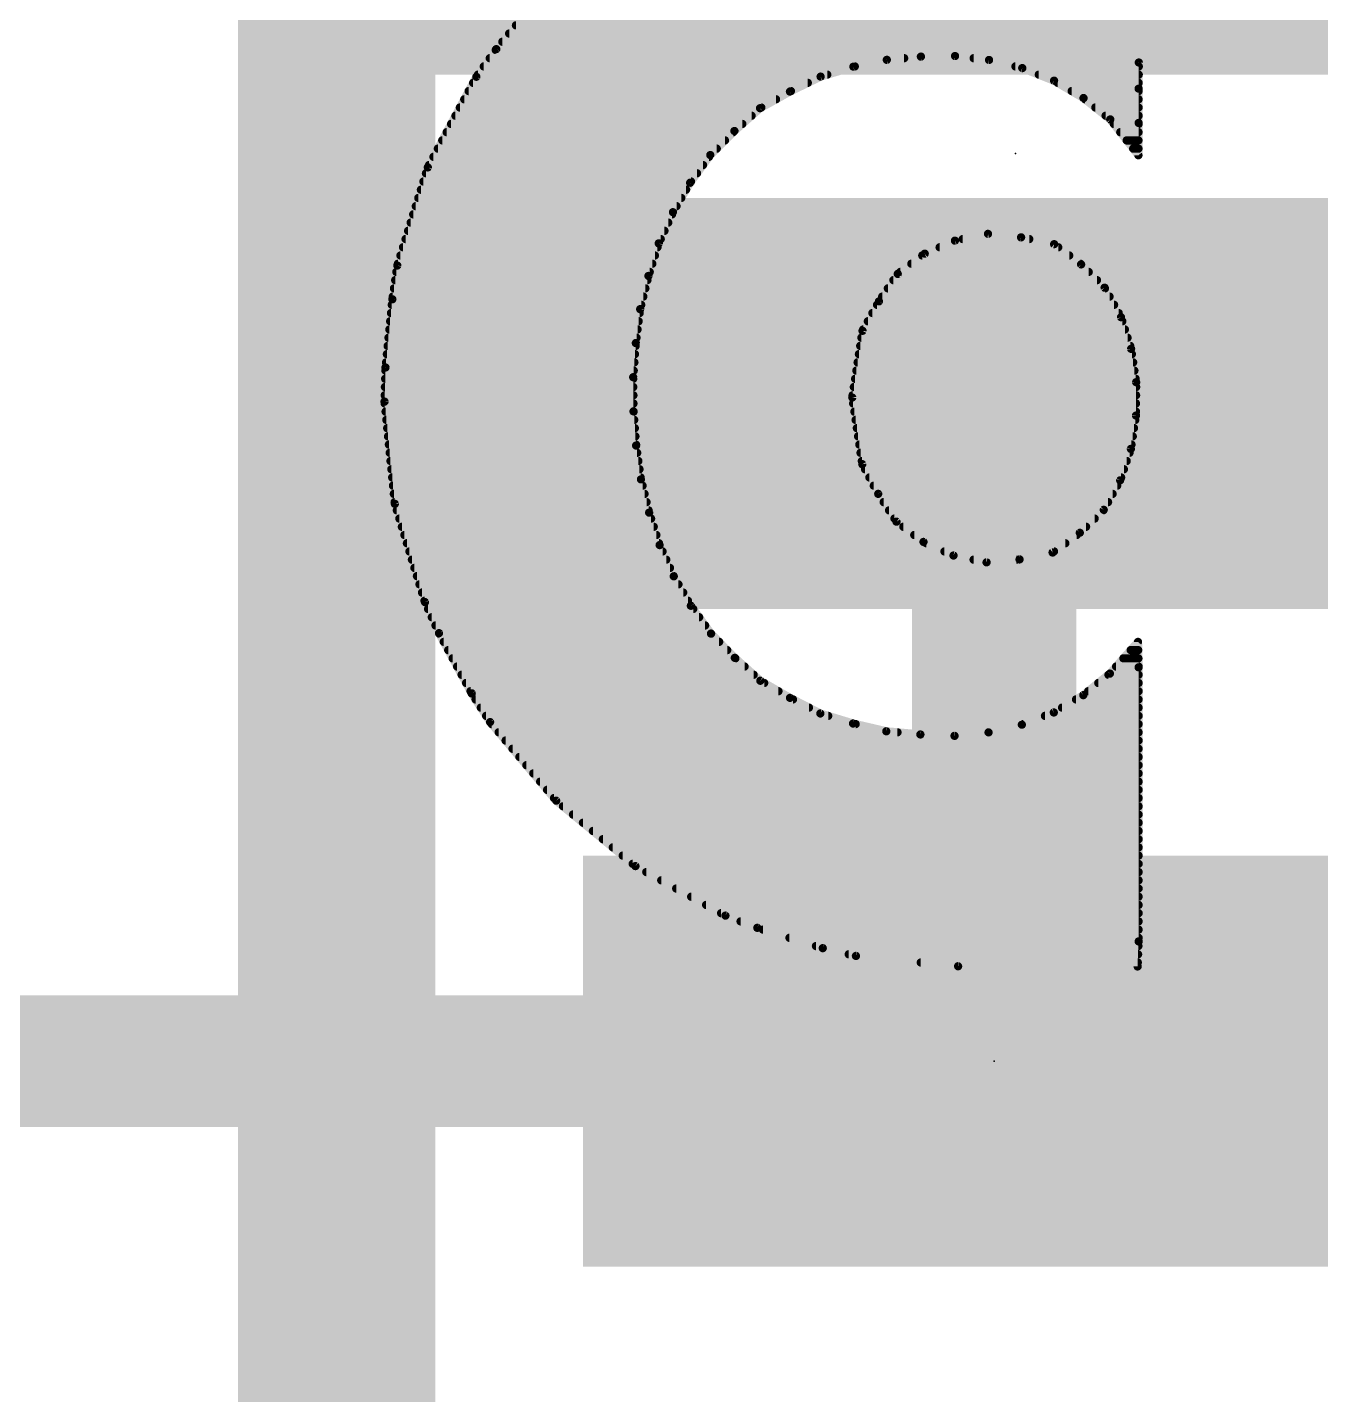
# Model space of a CAD drawing. Extents: x -27.9 to 58.7, y -12 to 40.1.
# Drawn here: x 18.902 to 20.901, y 15.868 to 17.98 of the extents above; entities that cross this region are included whole.
import ezdxf

# ---------------------------------------------------------------- set-up
doc = ezdxf.new("R2010")
doc.units = 0
for name, color, linetype in [('16', 132, 'CONTINUOUS'), ('21', 41, 'CONTINUOUS'), ('22', 40, 'CONTINUOUS'), ('24', 53, 'CONTINUOUS')]:
    doc.layers.add(name, color=color, linetype=linetype)

# ---------------------------------------------------------------- blocks, each defined once
blk = doc.blocks.new('RECT')
blk.add_solid([(-0.5, -0.5), (0.5, -0.5), (-0.5, 0.5), (0.5, 0.5)])

msp = doc.modelspace()

# ---------------------------------------------------------------- linework, layer by layer
at = {"layer": '16', "const_width": 0.2032}
for points in [[(11.938, 16.383), (20.3962, 16.383)], [(20.3962, 16.383), (22.8854, 16.383)]]:
    msp.add_lwpolyline(points, dxfattribs=at)
at = {"layer": '16', "const_width": 0.1016}
for points in [[(20.3962, 16.4338, 1), (20.3962, 16.3322)], [(20.3962, 16.3322, 1), (20.3962, 16.4338)]]:
    msp.add_lwpolyline(points, format="xyb", dxfattribs=at)
at = {"layer": '21', "const_width": 0.0127}
for points in [[(19.6944, 18.028), (19.627, 17.9464)], [(19.6469, 17.9705), (24.7579, 17.9705)], [(19.6574, 17.9832), (24.7474, 17.9832)], [(19.6364, 17.9578), (24.7683, 17.9578)], [(19.627, 17.9464), (19.5962, 17.9036)], [(19.6169, 17.9324), (20.2573, 17.9324)], [(19.6261, 17.9451), (24.7788, 17.9451)], [(20.1789, 17.9193), (20.2305, 17.9299)], [(20.2305, 17.9299), (20.2832, 17.9348)], [(20.2832, 17.9348), (20.3359, 17.9357)], [(20.3359, 17.9357), (20.3885, 17.9296)], [(20.3647, 17.9324), (24.1685, 17.9324)], [(20.3885, 17.9296), (20.4398, 17.9171)], [(19.5986, 17.907), (20.1384, 17.907)], [(19.6077, 17.9197), (20.181, 17.9197)], [(20.1282, 17.9039), (20.1789, 17.9193)], [(20.4293, 17.9197), (20.6199, 17.9197)], [(20.4398, 17.9171), (20.489, 17.8976)], [(20.4654, 17.907), (20.6198, 17.907)], [(20.6196, 17.8853), (20.6199, 17.9258)], [(20.6199, 17.9258), (20.9497, 17.9258)], [(19.5962, 17.9036), (19.5212, 17.7637)], [(19.5912, 17.8943), (20.1084, 17.8943)], [(20.0808, 17.8809), (20.1282, 17.9039)], [(20.489, 17.8976), (20.5345, 17.8708)], [(20.4946, 17.8943), (20.6197, 17.8943)], [(20.6196, 17.8324), (20.6196, 17.8853)], [(19.5775, 17.8689), (20.0593, 17.8689)], [(19.5843, 17.8816), (20.0823, 17.8816)], [(20.0346, 17.8551), (20.0808, 17.8809)], [(20.5162, 17.8816), (20.6196, 17.8816)], [(20.5345, 17.8708), (20.5758, 17.8378)], [(20.5369, 17.8689), (20.6196, 17.8689)], [(19.5639, 17.8435), (20.0215, 17.8435)], [(19.5707, 17.8562), (20.0365, 17.8562)], [(19.995, 17.82), (20.0346, 17.8551)], [(20.5527, 17.8562), (20.6196, 17.8562)], [(20.5686, 17.8435), (20.6196, 17.8435)], [(19.5571, 17.8308), (20.0072, 17.8308)], [(20.5758, 17.8378), (20.6193, 17.7825)], [(20.5813, 17.8308), (20.6196, 17.8308)], [(20.6193, 17.7825), (20.6196, 17.8324)], [(19.5435, 17.8054), (19.9804, 17.8054)], [(19.5503, 17.8181), (19.9931, 17.8181)], [(19.9577, 17.7827), (19.995, 17.82)], [(20.5913, 17.8181), (20.6195, 17.8181)], [(20.6012, 17.8054), (20.6194, 17.8054)], [(19.5299, 17.78), (19.9557, 17.78)], [(19.5367, 17.7927), (19.9677, 17.7927)], [(19.9265, 17.74), (19.9577, 17.7827)], [(20.6112, 17.7927), (20.6194, 17.7927)], [(19.5212, 17.7637), (19.4741, 17.6121)], [(19.5231, 17.7673), (19.9465, 17.7673)], [(19.5144, 17.7419), (19.9279, 17.7419)], [(19.5183, 17.7546), (19.9372, 17.7546)], [(19.9, 17.6945), (19.9265, 17.74)], [(19.5065, 17.7165), (19.9129, 17.7165)], [(19.5105, 17.7292), (19.9203, 17.7292)], [(19.5026, 17.7038), (19.9055, 17.7038)], [(19.878, 17.6463), (19.9, 17.6945)], [(19.4947, 17.6784), (19.8927, 17.6784)], [(19.4986, 17.6911), (19.8985, 17.6911)], [(19.4868, 17.653), (19.8811, 17.653)], [(19.4907, 17.6657), (19.8869, 17.6657)], [(20.3869, 17.661), (20.3358, 17.6505)], [(20.3479, 17.653), (20.4506, 17.653)], [(20.438, 17.6556), (20.3869, 17.661)], [(20.489, 17.6451), (20.438, 17.6556)], [(19.4829, 17.6403), (19.8761, 17.6403)], [(19.8621, 17.596), (19.878, 17.6463)], [(20.3358, 17.6505), (20.2891, 17.6304)], [(20.3121, 17.6403), (20.4954, 17.6403)], [(20.5308, 17.6139), (20.489, 17.6451)], [(19.4741, 17.6121), (19.4664, 17.5599)], [(19.475, 17.6149), (19.8681, 17.6149)], [(19.4789, 17.6276), (19.8721, 17.6276)], [(20.2891, 17.6304), (20.2474, 17.5992)], [(20.2684, 17.6149), (20.5294, 17.6149)], [(20.2853, 17.6276), (20.5124, 17.6276)], [(20.567, 17.5779), (20.5308, 17.6139)], [(19.4708, 17.5895), (19.8605, 17.5895)], [(19.4726, 17.6022), (19.8641, 17.6022)], [(19.8494, 17.5447), (19.8621, 17.596)], [(20.2474, 17.5992), (20.2184, 17.5568)], [(20.2407, 17.5895), (20.5553, 17.5895)], [(20.2514, 17.6022), (20.5425, 17.6022)], [(19.4689, 17.5768), (19.8574, 17.5768)], [(20.2321, 17.5768), (20.5676, 17.5768)], [(20.5924, 17.5323), (20.567, 17.5779)], [(19.4664, 17.5599), (19.4558, 17.4546)], [(19.4655, 17.5514), (19.851, 17.5514)], [(19.467, 17.5641), (19.8542, 17.5641)], [(20.2184, 17.5568), (20.1929, 17.5113)], [(20.2154, 17.5514), (20.5817, 17.5514)], [(20.2234, 17.5641), (20.5747, 17.5641)], [(19.463, 17.526), (19.847, 17.526)], [(19.4643, 17.5387), (19.8486, 17.5387)], [(19.8426, 17.4923), (19.8494, 17.5447)], [(20.2012, 17.526), (20.5944, 17.526)], [(20.2083, 17.5387), (20.5888, 17.5387)], [(20.608, 17.4834), (20.5924, 17.5323)], [(19.4617, 17.5133), (19.8453, 17.5133)], [(20.1929, 17.5113), (20.1771, 17.4082)], [(20.1941, 17.5133), (20.5984, 17.5133)], [(19.4591, 17.4879), (19.8423, 17.4879)], [(19.4604, 17.5006), (19.8437, 17.5006)], [(19.8386, 17.4396), (19.8426, 17.4923)], [(20.1894, 17.4879), (20.6066, 17.4879)], [(20.1913, 17.5006), (20.6025, 17.5006)], [(20.6159, 17.4319), (20.608, 17.4834)], [(19.4566, 17.4625), (19.8404, 17.4625)], [(19.4579, 17.4752), (19.8413, 17.4752)], [(20.1854, 17.4625), (20.6112, 17.4625)], [(20.1874, 17.4752), (20.6092, 17.4752)], [(19.4558, 17.4546), (19.4543, 17.4019)], [(19.4557, 17.4498), (19.8394, 17.4498)], [(20.1835, 17.4498), (20.6131, 17.4498)], [(19.4549, 17.4244), (19.8387, 17.4244)], [(19.4553, 17.4371), (19.8386, 17.4371)], [(19.8391, 17.3868), (19.8386, 17.4396)], [(20.1796, 17.4244), (20.6158, 17.4244)], [(20.1815, 17.4371), (20.6151, 17.4371)], [(20.6155, 17.3803), (20.6159, 17.4319)], [(19.4543, 17.4019), (19.4702, 17.2439)], [(19.4546, 17.4117), (19.8389, 17.4117)], [(19.4546, 17.399), (19.839, 17.399)], [(20.1771, 17.4082), (20.1926, 17.3052)], [(20.1776, 17.4117), (20.6157, 17.4117)], [(20.1785, 17.399), (20.6156, 17.399)], [(19.4559, 17.3863), (19.8391, 17.3863)], [(19.8431, 17.334), (19.8391, 17.3868)], [(20.1804, 17.3863), (20.6156, 17.3863)], [(20.6076, 17.3288), (20.6155, 17.3803)], [(19.4571, 17.3736), (19.8401, 17.3736)], [(19.4584, 17.3609), (19.8411, 17.3609)], [(20.1823, 17.3736), (20.6145, 17.3736)], [(20.1842, 17.3609), (20.6125, 17.3609)], [(19.4597, 17.3482), (19.842, 17.3482)], [(19.461, 17.3355), (19.843, 17.3355)], [(20.1861, 17.3482), (20.6106, 17.3482)], [(20.188, 17.3355), (20.6086, 17.3355)], [(19.4623, 17.3228), (19.8447, 17.3228)], [(19.8505, 17.2818), (19.8431, 17.334)], [(20.1899, 17.3228), (20.6056, 17.3228)], [(20.5911, 17.2802), (20.6076, 17.3288)], [(19.4635, 17.3101), (19.8465, 17.3101)], [(19.4648, 17.2974), (19.8483, 17.2974)], [(20.1919, 17.3101), (20.6012, 17.3101)], [(20.1926, 17.3052), (20.2172, 17.2594)], [(20.1968, 17.2974), (20.5969, 17.2974)], [(19.4661, 17.2847), (19.8501, 17.2847)], [(19.4674, 17.272), (19.853, 17.272)], [(19.8632, 17.2304), (19.8505, 17.2818)], [(20.2036, 17.2847), (20.5926, 17.2847)], [(20.2104, 17.272), (20.5865, 17.272)], [(20.5657, 17.2347), (20.5911, 17.2802)], [(19.4687, 17.2593), (19.8561, 17.2593)], [(20.2172, 17.2594), (20.2455, 17.2163)], [(20.2173, 17.2593), (20.5794, 17.2593)], [(19.4699, 17.2466), (19.8592, 17.2466)], [(19.4702, 17.2439), (19.5167, 17.0922)], [(19.4733, 17.2339), (19.8624, 17.2339)], [(19.8794, 17.1802), (19.8632, 17.2304)], [(20.2256, 17.2466), (20.5724, 17.2466)], [(20.234, 17.2339), (20.5649, 17.2339)], [(20.5287, 17.1993), (20.5657, 17.2347)], [(19.4772, 17.2212), (19.8662, 17.2212)], [(19.4811, 17.2085), (19.8703, 17.2085)], [(20.2423, 17.2212), (20.5517, 17.2212)], [(20.2455, 17.2163), (20.2872, 17.1851)], [(20.256, 17.2085), (20.5384, 17.2085)], [(19.485, 17.1958), (19.8744, 17.1958)], [(20.2729, 17.1958), (20.5239, 17.1958)], [(20.4867, 17.1688), (20.5287, 17.1993)], [(19.4889, 17.1831), (19.8785, 17.1831)], [(19.4928, 17.1704), (19.8839, 17.1704)], [(19.9013, 17.132), (19.8794, 17.1802)], [(20.2872, 17.1851), (20.3336, 17.1641)], [(20.2916, 17.1831), (20.5064, 17.1831)], [(20.3196, 17.1704), (20.4889, 17.1704)], [(20.4357, 17.1582), (20.4867, 17.1688)], [(19.4966, 17.1577), (19.8896, 17.1577)], [(20.3336, 17.1641), (20.3846, 17.1536)], [(20.3646, 17.1577), (20.4306, 17.1577)], [(20.3846, 17.1536), (20.4357, 17.1582)], [(19.5005, 17.145), (19.8954, 17.145)], [(19.5044, 17.1323), (19.9011, 17.1323)], [(19.9277, 17.0865), (19.9013, 17.132)], [(19.5083, 17.1196), (19.9085, 17.1196)], [(19.5122, 17.1069), (19.9158, 17.1069)], [(19.5161, 17.0942), (19.9232, 17.0942)], [(19.5167, 17.0922), (19.5385, 17.0442)], [(19.9587, 17.0436), (19.9277, 17.0865)], [(19.5216, 17.0815), (19.9313, 17.0815)], [(19.5273, 17.0688), (19.9405, 17.0688)], [(19.5331, 17.0561), (19.9497, 17.0561)], [(19.5385, 17.0442), (19.589, 16.9511)], [(19.5389, 17.0434), (19.9589, 17.0434)], [(19.9956, 17.006), (19.9587, 17.0436)], [(19.5458, 17.0307), (19.9714, 17.0307)], [(20.6187, 17.0307), (20.5752, 16.9817)], [(20.6196, 16.9914), (20.6187, 17.0307)], [(19.5527, 17.018), (19.9838, 17.018)], [(19.5596, 17.0053), (19.9964, 17.0053)], [(20.035, 16.9707), (19.9956, 17.006)], [(20.5961, 17.0053), (20.6193, 17.0053)], [(20.6074, 17.018), (20.619, 17.018)], [(19.5665, 16.9926), (20.0106, 16.9926)], [(19.5734, 16.9799), (20.0247, 16.9799)], [(20.5752, 16.9817), (20.5342, 16.9484)], [(20.573, 16.9799), (20.6196, 16.9799)], [(20.5849, 16.9926), (20.6196, 16.9926)], [(20.6196, 16.5679), (20.6196, 16.9914)], [(19.5803, 16.9672), (20.041, 16.9672)], [(20.0808, 16.9442), (20.035, 16.9707)], [(20.5573, 16.9672), (20.6196, 16.9672)], [(19.5872, 16.9545), (20.063, 16.9545)], [(19.589, 16.9511), (19.6175, 16.9068)], [(19.595, 16.9418), (20.0855, 16.9418)], [(20.1277, 16.9201), (20.0808, 16.9442)], [(20.5342, 16.9484), (20.4886, 16.9216)], [(20.5229, 16.9418), (20.6196, 16.9418)], [(20.5417, 16.9545), (20.6196, 16.9545)], [(19.6031, 16.9291), (20.1102, 16.9291)], [(19.6113, 16.9164), (20.1399, 16.9164)], [(20.1784, 16.9046), (20.1277, 16.9201)], [(20.4886, 16.9216), (20.4392, 16.9028)], [(20.4749, 16.9164), (20.6196, 16.9164)], [(20.5013, 16.9291), (20.6196, 16.9291)], [(19.6175, 16.9068), (19.7196, 16.7854)], [(19.6201, 16.9037), (20.1823, 16.9037)], [(20.2297, 16.8926), (20.1784, 16.9046)], [(20.2824, 16.8877), (20.2297, 16.8926)], [(20.4392, 16.9028), (20.3877, 16.8909)], [(20.4416, 16.9037), (20.6196, 16.9037)], [(19.6307, 16.891), (20.247, 16.891)], [(19.6414, 16.8783), (20.6196, 16.8783)], [(20.3351, 16.8855), (20.2824, 16.8877)], [(20.3877, 16.8909), (20.3351, 16.8855)], [(20.3882, 16.891), (20.6196, 16.891)], [(19.6521, 16.8656), (20.6196, 16.8656)], [(19.6628, 16.8529), (20.6196, 16.8529)], [(19.6735, 16.8402), (20.6196, 16.8402)], [(19.6842, 16.8275), (20.6196, 16.8275)], [(19.6948, 16.8148), (20.6196, 16.8148)], [(19.7055, 16.8021), (20.6196, 16.8021)], [(19.7162, 16.7894), (20.6196, 16.7894)], [(19.7196, 16.7854), (19.8421, 16.6843)], [(19.7301, 16.7767), (20.6196, 16.7767)], [(19.7455, 16.764), (20.6196, 16.764)], [(19.7609, 16.7513), (20.6196, 16.7513)], [(19.7763, 16.7386), (20.6196, 16.7386)], [(19.7917, 16.7259), (20.6196, 16.7259)], [(19.8071, 16.7132), (20.6196, 16.7132)], [(19.8224, 16.7005), (20.6196, 16.7005)], [(19.8378, 16.6878), (20.6196, 16.6878)], [(19.8421, 16.6843), (19.9812, 16.6079)], [(19.8588, 16.6751), (20.6196, 16.6751)], [(19.8819, 16.6624), (20.6196, 16.6624)], [(19.905, 16.6497), (20.6196, 16.6497)], [(19.9282, 16.637), (20.6196, 16.637)], [(19.9513, 16.6243), (20.6196, 16.6243)], [(19.9744, 16.6116), (20.6196, 16.6116)], [(19.9812, 16.6079), (20.0303, 16.5889)], [(20.0045, 16.5989), (20.6196, 16.5989)], [(20.0303, 16.5889), (20.1314, 16.5576)], [(20.0392, 16.5862), (20.6196, 16.5862)], [(20.0801, 16.5735), (20.6196, 16.5735)], [(20.121, 16.5608), (20.6193, 16.5608)], [(20.1314, 16.5576), (20.1827, 16.5455)], [(20.6181, 16.5293), (20.6196, 16.5679)], [(20.1717, 16.5481), (20.6188, 16.5481)], [(20.1827, 16.5455), (20.3407, 16.5296)], [(20.283, 16.5354), (20.6183, 16.5354)], [(20.3407, 16.5296), (20.6181, 16.5293)]]:
    msp.add_lwpolyline(points, dxfattribs=at)
at = {"layer": '21', "const_width": 0.0064}
for points in [[(19.6469, 17.9737, 1), (19.6469, 17.9673)], [(19.6574, 17.9864, 1), (19.6574, 17.98)], [(19.6364, 17.961, 1), (19.6364, 17.9546)], [(19.6169, 17.9356, 1), (19.6169, 17.9292)], [(19.6261, 17.9483, 1), (19.6261, 17.9419)], [(19.6246, 17.9484, 1), (19.6294, 17.9444)], [(19.6296, 17.9445, 1), (19.6244, 17.9482)], [(20.2302, 17.933, 1), (20.2308, 17.9267)], [(20.2311, 17.9268, 1), (20.2298, 17.933)], [(20.2573, 17.9292, 1), (20.2573, 17.9356)], [(20.2831, 17.938, 1), (20.2832, 17.9316)], [(20.2835, 17.9317, 1), (20.2829, 17.938)], [(20.3363, 17.9389, 1), (20.3356, 17.9326)], [(20.336, 17.9326, 1), (20.3359, 17.9389)], [(20.3647, 17.9356, 1), (20.3647, 17.9292)], [(20.3892, 17.9327, 1), (20.3877, 17.9266)], [(20.3881, 17.9265, 1), (20.3888, 17.9328)], [(19.5986, 17.9102, 1), (19.5986, 17.9038)], [(19.6077, 17.9229, 1), (19.6077, 17.9165)], [(20.1384, 17.9038, 1), (20.1384, 17.9102)], [(20.1782, 17.9224, 1), (20.1795, 17.9162)], [(20.1798, 17.9162, 1), (20.178, 17.9223)], [(20.181, 17.9165, 1), (20.181, 17.9229)], [(20.4293, 17.9229, 1), (20.4293, 17.9165)], [(20.441, 17.9201, 1), (20.4386, 17.9142)], [(20.4391, 17.914, 1), (20.4406, 17.9202)], [(20.4654, 17.9102, 1), (20.4654, 17.9038)], [(20.6231, 17.9257, 1), (20.6168, 17.9258)], [(20.6199, 17.9289, 1), (20.6199, 17.9226)], [(20.6198, 17.9038, 1), (20.6198, 17.9102)], [(20.6199, 17.9165, 1), (20.6199, 17.9229)], [(19.5912, 17.8975, 1), (19.5912, 17.8911)], [(19.5936, 17.9055, 1), (19.5987, 17.9018)], [(19.599, 17.9021, 1), (19.5934, 17.9051)], [(20.1084, 17.8911, 1), (20.1084, 17.8975)], [(20.1273, 17.907, 1), (20.1291, 17.9009)], [(20.1296, 17.9011, 1), (20.1268, 17.9068)], [(20.4906, 17.9004, 1), (20.4873, 17.8949)], [(20.4878, 17.8947, 1), (20.4901, 17.9006)], [(20.4946, 17.8975, 1), (20.4946, 17.8911)], [(20.6228, 17.8853, 1), (20.6165, 17.8853)], [(20.6197, 17.8911, 1), (20.6197, 17.8975)], [(19.5775, 17.8721, 1), (19.5775, 17.8657)], [(19.5843, 17.8848, 1), (19.5843, 17.8784)], [(20.0593, 17.8657, 1), (20.0593, 17.8721)], [(20.0794, 17.8837, 1), (20.0822, 17.878)], [(20.0824, 17.8781, 1), (20.0793, 17.8837)], [(20.0823, 17.8784, 1), (20.0823, 17.8848)], [(20.5162, 17.8848, 1), (20.5162, 17.8784)], [(20.5365, 17.8733, 1), (20.5325, 17.8683)], [(20.5329, 17.868, 1), (20.5361, 17.8735)], [(20.5369, 17.8721, 1), (20.5369, 17.8657)], [(20.6165, 17.8854, 1), (20.6228, 17.8853)], [(20.6196, 17.8784, 1), (20.6196, 17.8848)], [(20.6196, 17.8657, 1), (20.6196, 17.8721)], [(19.5639, 17.8467, 1), (19.5639, 17.8403)], [(19.5707, 17.8594, 1), (19.5707, 17.853)], [(20.0215, 17.8403, 1), (20.0215, 17.8467)], [(20.033, 17.8579, 1), (20.0361, 17.8524)], [(20.0367, 17.8528, 1), (20.0325, 17.8575)], [(20.0365, 17.853, 1), (20.0365, 17.8594)], [(20.5527, 17.8594, 1), (20.5527, 17.853)], [(20.5686, 17.8467, 1), (20.5686, 17.8403)], [(20.6196, 17.853, 1), (20.6196, 17.8594)], [(20.6196, 17.8403, 1), (20.6196, 17.8467)], [(19.5571, 17.834, 1), (19.5571, 17.8276)], [(20.0072, 17.8276, 1), (20.0072, 17.834)], [(20.5783, 17.8398, 1), (20.5733, 17.8358)], [(20.5738, 17.8353, 1), (20.5778, 17.8403)], [(20.5813, 17.834, 1), (20.5813, 17.8276)], [(20.6228, 17.8324, 1), (20.6165, 17.8324)], [(20.6165, 17.8324, 1), (20.6228, 17.8324)], [(20.6196, 17.8276, 1), (20.6196, 17.834)], [(19.5435, 17.8086, 1), (19.5435, 17.8022)], [(19.5503, 17.8213, 1), (19.5503, 17.8149)], [(19.9804, 17.8022, 1), (19.9804, 17.8086)], [(19.9929, 17.8223, 1), (19.9971, 17.8176)], [(19.9973, 17.8177, 1), (19.9928, 17.8222)], [(19.9931, 17.8149, 1), (19.9931, 17.8213)], [(20.5913, 17.8213, 1), (20.5913, 17.8149)], [(20.6012, 17.8086, 1), (20.6012, 17.8022)], [(20.6194, 17.8022, 1), (20.6194, 17.8086)], [(20.6195, 17.8149, 1), (20.6195, 17.8213)], [(19.5299, 17.7832, 1), (19.5299, 17.7768)], [(19.5367, 17.7959, 1), (19.5367, 17.7895)], [(19.9555, 17.785, 1), (19.96, 17.7805)], [(19.9603, 17.7809, 1), (19.9552, 17.7846)], [(19.9557, 17.7768, 1), (19.9557, 17.7832)], [(19.9677, 17.7895, 1), (19.9677, 17.7959)], [(20.6112, 17.7959, 1), (20.6112, 17.7895)], [(20.6161, 17.7825, 1), (20.6225, 17.7824)], [(20.6168, 17.7805, 1), (20.6218, 17.7844)], [(20.6194, 17.7895, 1), (20.6194, 17.7959)], [(19.5184, 17.7652, 1), (19.524, 17.7622)], [(19.5242, 17.7628, 1), (19.5181, 17.7647)], [(19.5231, 17.7705, 1), (19.5231, 17.7641)], [(19.9465, 17.7641, 1), (19.9465, 17.7705)], [(19.5144, 17.7451, 1), (19.5144, 17.7387)], [(19.5183, 17.7578, 1), (19.5183, 17.7514)], [(19.924, 17.7418, 1), (19.9291, 17.7381)], [(19.9293, 17.7384, 1), (19.9238, 17.7416)], [(19.9279, 17.7387, 1), (19.9279, 17.7451)], [(19.9372, 17.7514, 1), (19.9372, 17.7578)], [(19.5065, 17.7197, 1), (19.5065, 17.7133)], [(19.5105, 17.7324, 1), (19.5105, 17.726)], [(19.9129, 17.7133, 1), (19.9129, 17.7197)], [(19.9203, 17.726, 1), (19.9203, 17.7324)], [(19.5026, 17.707, 1), (19.5026, 17.7006)], [(19.9029, 17.6931, 1), (19.8971, 17.6958)], [(19.9055, 17.7006, 1), (19.9055, 17.707)], [(19.4947, 17.6816, 1), (19.4947, 17.6752)], [(19.4986, 17.6943, 1), (19.4986, 17.6879)], [(19.8927, 17.6752, 1), (19.8927, 17.6816)], [(19.8973, 17.6961, 1), (19.9028, 17.6929)], [(19.8985, 17.6879, 1), (19.8985, 17.6943)], [(19.4868, 17.6562, 1), (19.4868, 17.6498)], [(19.4907, 17.6689, 1), (19.4907, 17.6625)], [(19.8811, 17.6498, 1), (19.8811, 17.6562)], [(19.8869, 17.6625, 1), (19.8869, 17.6689)], [(20.3479, 17.6562, 1), (20.3479, 17.6498)], [(20.3872, 17.6642, 1), (20.3866, 17.6579)], [(20.3875, 17.6579, 1), (20.3863, 17.6641)], [(20.4386, 17.6587, 1), (20.4373, 17.6525)], [(20.4376, 17.6524, 1), (20.4383, 17.6588)], [(20.4506, 17.6498, 1), (20.4506, 17.6562)], [(19.4829, 17.6435, 1), (19.4829, 17.6371)], [(19.8751, 17.6477, 1), (19.8809, 17.645)], [(19.8811, 17.6454, 1), (19.875, 17.6473)], [(19.8761, 17.6371, 1), (19.8761, 17.6435)], [(20.3121, 17.6435, 1), (20.3121, 17.6371)], [(20.3352, 17.6536, 1), (20.3365, 17.6474)], [(20.3371, 17.6476, 1), (20.3346, 17.6534)], [(20.4909, 17.6476, 1), (20.4871, 17.6425)], [(20.4884, 17.642, 1), (20.4897, 17.6482)], [(20.4954, 17.6371, 1), (20.4954, 17.6435)], [(19.4772, 17.6116, 1), (19.471, 17.6126)], [(19.4711, 17.613, 1), (19.4771, 17.6112)], [(19.475, 17.6181, 1), (19.475, 17.6117)], [(19.4789, 17.6308, 1), (19.4789, 17.6244)], [(19.8681, 17.6117, 1), (19.8681, 17.6181)], [(19.8721, 17.6244, 1), (19.8721, 17.6308)], [(20.2684, 17.6181, 1), (20.2684, 17.6117)], [(20.2853, 17.6308, 1), (20.2853, 17.6244)], [(20.2878, 17.6333, 1), (20.2903, 17.6275)], [(20.291, 17.6279, 1), (20.2872, 17.633)], [(20.5124, 17.6244, 1), (20.5124, 17.6308)], [(20.533, 17.6161, 1), (20.5285, 17.6116)], [(20.5289, 17.6113, 1), (20.5327, 17.6164)], [(20.5294, 17.6117, 1), (20.5294, 17.6181)], [(19.4708, 17.5927, 1), (19.4708, 17.5863)], [(19.4726, 17.6054, 1), (19.4726, 17.599)], [(19.8591, 17.597, 1), (19.8652, 17.5951)], [(19.8652, 17.5953, 1), (19.8591, 17.5968)], [(19.8605, 17.5863, 1), (19.8605, 17.5927)], [(19.8641, 17.599, 1), (19.8641, 17.6054)], [(20.2407, 17.5927, 1), (20.2407, 17.5863)], [(20.2455, 17.6017, 1), (20.2493, 17.5966)], [(20.25, 17.5974, 1), (20.2447, 17.601)], [(20.2514, 17.6054, 1), (20.2514, 17.599)], [(20.5425, 17.599, 1), (20.5425, 17.6054)], [(20.5553, 17.5863, 1), (20.5553, 17.5927)], [(19.4689, 17.58, 1), (19.4689, 17.5736)], [(19.8574, 17.5736, 1), (19.8574, 17.58)], [(20.2321, 17.58, 1), (20.2321, 17.5736)], [(20.5698, 17.5794, 1), (20.5643, 17.5763)], [(20.5648, 17.5756, 1), (20.5693, 17.5801)], [(20.5676, 17.5736, 1), (20.5676, 17.58)], [(19.4655, 17.5546, 1), (19.4655, 17.5482)], [(19.4696, 17.5596, 1), (19.4632, 17.5602)], [(19.4633, 17.5604, 1), (19.4695, 17.5595)], [(19.467, 17.5673, 1), (19.467, 17.5609)], [(19.851, 17.5482, 1), (19.851, 17.5546)], [(19.8542, 17.5609, 1), (19.8542, 17.5673)], [(20.2154, 17.5546, 1), (20.2154, 17.5482)], [(20.2157, 17.5586, 1), (20.221, 17.555)], [(20.2211, 17.5552, 1), (20.2156, 17.5583)], [(20.2234, 17.5673, 1), (20.2234, 17.5609)], [(20.5747, 17.5609, 1), (20.5747, 17.5673)], [(20.5817, 17.5482, 1), (20.5817, 17.5546)], [(19.463, 17.5292, 1), (19.463, 17.5228)], [(19.4643, 17.5419, 1), (19.4643, 17.5355)], [(19.8525, 17.5443, 1), (19.8462, 17.5451)], [(19.8463, 17.5455, 1), (19.8525, 17.5439)], [(19.847, 17.5228, 1), (19.847, 17.5292)], [(19.8486, 17.5355, 1), (19.8486, 17.5419)], [(20.2012, 17.5292, 1), (20.2012, 17.5228)], [(20.2083, 17.5419, 1), (20.2083, 17.5355)], [(20.5888, 17.5355, 1), (20.5888, 17.5419)], [(20.5954, 17.5333, 1), (20.5894, 17.5313)], [(20.5896, 17.5308, 1), (20.5951, 17.5338)], [(20.5944, 17.5228, 1), (20.5944, 17.5292)], [(19.4617, 17.5165, 1), (19.4617, 17.5101)], [(19.8453, 17.5101, 1), (19.8453, 17.5165)], [(20.1961, 17.5108, 1), (20.1898, 17.5117)], [(20.1902, 17.5128, 1), (20.1957, 17.5097)], [(20.1941, 17.5165, 1), (20.1941, 17.5101)], [(20.5984, 17.5101, 1), (20.5984, 17.5165)], [(19.4591, 17.4911, 1), (19.4591, 17.4847)], [(19.4604, 17.5038, 1), (19.4604, 17.4974)], [(19.8458, 17.4921, 1), (19.8395, 17.4926)], [(19.8395, 17.4927, 1), (19.8458, 17.4919)], [(19.8423, 17.4847, 1), (19.8423, 17.4911)], [(19.8437, 17.4974, 1), (19.8437, 17.5038)], [(20.1894, 17.4911, 1), (20.1894, 17.4847)], [(20.1913, 17.5038, 1), (20.1913, 17.4974)], [(20.6025, 17.4974, 1), (20.6025, 17.5038)], [(20.6111, 17.4839, 1), (20.6049, 17.4829)], [(20.6066, 17.4847, 1), (20.6066, 17.4911)], [(19.4566, 17.4657, 1), (19.4566, 17.4593)], [(19.4579, 17.4784, 1), (19.4579, 17.472)], [(19.8404, 17.4593, 1), (19.8404, 17.4657)], [(19.8413, 17.472, 1), (19.8413, 17.4784)], [(20.1854, 17.4657, 1), (20.1854, 17.4593)], [(20.1874, 17.4784, 1), (20.1874, 17.472)], [(20.605, 17.4824, 1), (20.611, 17.4844)], [(20.6092, 17.472, 1), (20.6092, 17.4784)], [(20.6112, 17.4593, 1), (20.6112, 17.4657)], [(19.4557, 17.453, 1), (19.4557, 17.4466)], [(19.459, 17.4545, 1), (19.4526, 17.4547)], [(19.4526, 17.4549, 1), (19.4589, 17.4543)], [(19.8394, 17.4466, 1), (19.8394, 17.453)], [(20.1835, 17.453, 1), (20.1835, 17.4466)], [(20.6131, 17.4466, 1), (20.6131, 17.453)], [(19.4549, 17.4276, 1), (19.4549, 17.4212)], [(19.4553, 17.4403, 1), (19.4553, 17.4339)], [(19.8418, 17.4396, 1), (19.8354, 17.4395)], [(19.8354, 17.4398, 1), (19.8418, 17.4393)], [(19.8386, 17.4339, 1), (19.8386, 17.4403)], [(19.8387, 17.4212, 1), (19.8387, 17.4276)], [(20.1796, 17.4276, 1), (20.1796, 17.4212)], [(20.1815, 17.4403, 1), (20.1815, 17.4339)], [(20.619, 17.4319, 1), (20.6127, 17.4319)], [(20.6127, 17.4314, 1), (20.619, 17.4324)], [(20.6151, 17.4339, 1), (20.6151, 17.4403)], [(20.6158, 17.4212, 1), (20.6158, 17.4276)], [(19.4574, 17.4022, 1), (19.4511, 17.4016)], [(19.4511, 17.402, 1), (19.4575, 17.4018)], [(19.4546, 17.4149, 1), (19.4546, 17.4085)], [(19.4546, 17.4022, 1), (19.4546, 17.3958)], [(19.8389, 17.4085, 1), (19.8389, 17.4149)], [(19.839, 17.3958, 1), (19.839, 17.4022)], [(20.1802, 17.4087, 1), (20.174, 17.4077)], [(20.174, 17.4087, 1), (20.1802, 17.4077)], [(20.1776, 17.4149, 1), (20.1776, 17.4085)], [(20.1785, 17.4022, 1), (20.1785, 17.3958)], [(20.6156, 17.3958, 1), (20.6156, 17.4022)], [(20.6157, 17.4085, 1), (20.6157, 17.4149)], [(19.4559, 17.3895, 1), (19.4559, 17.3831)], [(19.8423, 17.387, 1), (19.8359, 17.3865)], [(19.8359, 17.3868, 1), (19.8423, 17.3868)], [(19.8391, 17.3831, 1), (19.8391, 17.3895)], [(20.1804, 17.3895, 1), (20.1804, 17.3831)], [(20.6187, 17.3799, 1), (20.6124, 17.3808)], [(20.6156, 17.3831, 1), (20.6156, 17.3895)], [(19.4571, 17.3768, 1), (19.4571, 17.3704)], [(19.4584, 17.3641, 1), (19.4584, 17.3577)], [(19.8401, 17.3704, 1), (19.8401, 17.3768)], [(19.8411, 17.3577, 1), (19.8411, 17.3641)], [(20.1823, 17.3768, 1), (20.1823, 17.3704)], [(20.1842, 17.3641, 1), (20.1842, 17.3577)], [(20.6124, 17.3804, 1), (20.6187, 17.3803)], [(20.6125, 17.3577, 1), (20.6125, 17.3641)], [(20.6145, 17.3704, 1), (20.6145, 17.3768)], [(19.4597, 17.3514, 1), (19.4597, 17.345)], [(19.461, 17.3387, 1), (19.461, 17.3323)], [(19.842, 17.345, 1), (19.842, 17.3514)], [(19.843, 17.3323, 1), (19.843, 17.3387)], [(20.1861, 17.3514, 1), (20.1861, 17.345)], [(20.188, 17.3387, 1), (20.188, 17.3323)], [(20.6086, 17.3323, 1), (20.6086, 17.3387)], [(20.6106, 17.345, 1), (20.6106, 17.3514)], [(19.4623, 17.326, 1), (19.4623, 17.3196)], [(19.8399, 17.3338, 1), (19.8463, 17.3343)], [(19.8463, 17.3345, 1), (19.84, 17.3336)], [(19.8447, 17.3196, 1), (19.8447, 17.326)], [(20.1899, 17.326, 1), (20.1899, 17.3196)], [(20.6045, 17.3293, 1), (20.6108, 17.3283)], [(20.6106, 17.3278, 1), (20.6046, 17.3298)], [(20.6056, 17.3196, 1), (20.6056, 17.326)], [(19.4635, 17.3133, 1), (19.4635, 17.3069)], [(19.4648, 17.3006, 1), (19.4648, 17.2942)], [(19.8465, 17.3069, 1), (19.8465, 17.3133)], [(19.8483, 17.2942, 1), (19.8483, 17.3006)], [(20.1919, 17.3133, 1), (20.1919, 17.3069)], [(20.1954, 17.3067, 1), (20.1898, 17.3037)], [(20.1895, 17.3047, 1), (20.1957, 17.3056)], [(20.1968, 17.3006, 1), (20.1968, 17.2942)], [(20.5969, 17.2942, 1), (20.5969, 17.3006)], [(20.6012, 17.3069, 1), (20.6012, 17.3133)], [(19.4661, 17.2879, 1), (19.4661, 17.2815)], [(19.4674, 17.2752, 1), (19.4674, 17.2688)], [(19.8536, 17.2825, 1), (19.8475, 17.281)], [(19.8474, 17.2813, 1), (19.8537, 17.2822)], [(19.8501, 17.2815, 1), (19.8501, 17.2879)], [(19.853, 17.2688, 1), (19.853, 17.2752)], [(20.2036, 17.2879, 1), (20.2036, 17.2815)], [(20.2104, 17.2752, 1), (20.2104, 17.2688)], [(20.5865, 17.2688, 1), (20.5865, 17.2752)], [(20.5881, 17.2813, 1), (20.5941, 17.2792)], [(20.5938, 17.2787, 1), (20.5883, 17.2818)], [(20.5926, 17.2815, 1), (20.5926, 17.2879)], [(19.4687, 17.2625, 1), (19.4687, 17.2561)], [(19.8561, 17.2561, 1), (19.8561, 17.2625)], [(20.2199, 17.2611, 1), (20.2146, 17.2576)], [(20.2173, 17.2625, 1), (20.2173, 17.2561)], [(20.2144, 17.2579, 1), (20.22, 17.2609)], [(20.5794, 17.2561, 1), (20.5794, 17.2625)], [(19.4699, 17.2498, 1), (19.4699, 17.2434)], [(19.4732, 17.2449, 1), (19.4672, 17.243)], [(19.4671, 17.2436, 1), (19.4734, 17.2443)], [(19.4733, 17.2371, 1), (19.4733, 17.2307)], [(19.8592, 17.2434, 1), (19.8592, 17.2498)], [(19.8662, 17.2314, 1), (19.8602, 17.2294)], [(19.8624, 17.2307, 1), (19.8624, 17.2371)], [(20.2256, 17.2498, 1), (20.2256, 17.2434)], [(20.234, 17.2371, 1), (20.234, 17.2307)], [(20.563, 17.2362, 1), (20.5685, 17.2331)], [(20.5679, 17.2324, 1), (20.5635, 17.237)], [(20.5649, 17.2307, 1), (20.5649, 17.2371)], [(20.5724, 17.2434, 1), (20.5724, 17.2498)], [(19.4772, 17.2244, 1), (19.4772, 17.218)], [(19.4811, 17.2117, 1), (19.4811, 17.2053)], [(19.8601, 17.2296, 1), (19.8663, 17.2312)], [(19.8662, 17.218, 1), (19.8662, 17.2244)], [(19.8703, 17.2053, 1), (19.8703, 17.2117)], [(20.2423, 17.2244, 1), (20.2423, 17.218)], [(20.2474, 17.2189, 1), (20.2436, 17.2138)], [(20.2428, 17.2146, 1), (20.2481, 17.2181)], [(20.256, 17.2117, 1), (20.256, 17.2053)], [(20.5384, 17.2053, 1), (20.5384, 17.2117)], [(20.5517, 17.218, 1), (20.5517, 17.2244)], [(19.485, 17.199, 1), (19.485, 17.1926)], [(19.8744, 17.1926, 1), (19.8744, 17.199)], [(20.2729, 17.199, 1), (20.2729, 17.1926)], [(20.5239, 17.1926, 1), (20.5239, 17.199)], [(20.5265, 17.2016, 1), (20.5309, 17.197)], [(20.5306, 17.1967, 1), (20.5269, 17.2018)], [(19.4889, 17.1863, 1), (19.4889, 17.1799)], [(19.4928, 17.1736, 1), (19.4928, 17.1672)], [(19.8823, 17.1815, 1), (19.8765, 17.1789)], [(19.8764, 17.1792, 1), (19.8824, 17.1812)], [(19.8785, 17.1799, 1), (19.8785, 17.1863)], [(19.8839, 17.1672, 1), (19.8839, 17.1736)], [(20.2885, 17.188, 1), (20.2859, 17.1822)], [(20.2853, 17.1826, 1), (20.2891, 17.1876)], [(20.2916, 17.1863, 1), (20.2916, 17.1799)], [(20.3196, 17.1736, 1), (20.3196, 17.1672)], [(20.4848, 17.1714, 1), (20.4886, 17.1662)], [(20.4873, 17.1657, 1), (20.4861, 17.1719)], [(20.4889, 17.1672, 1), (20.4889, 17.1736)], [(20.5064, 17.1799, 1), (20.5064, 17.1863)], [(19.4966, 17.1609, 1), (19.4966, 17.1545)], [(19.8896, 17.1545, 1), (19.8896, 17.1609)], [(20.3342, 17.1672, 1), (20.3329, 17.161)], [(20.3322, 17.1612, 1), (20.3349, 17.167)], [(20.3646, 17.1609, 1), (20.3646, 17.1545)], [(20.3843, 17.1567, 1), (20.3849, 17.1504)], [(20.384, 17.1505, 1), (20.3853, 17.1567)], [(20.4306, 17.1545, 1), (20.4306, 17.1609)], [(20.435, 17.1613, 1), (20.4363, 17.155)], [(20.4359, 17.155, 1), (20.4354, 17.1613)], [(19.5005, 17.1482, 1), (19.5005, 17.1418)], [(19.5044, 17.1355, 1), (19.5044, 17.1291)], [(19.8954, 17.1418, 1), (19.8954, 17.1482)], [(19.904, 17.1336, 1), (19.8985, 17.1304)], [(19.8984, 17.1307, 1), (19.9042, 17.1333)], [(19.9011, 17.1291, 1), (19.9011, 17.1355)], [(19.5083, 17.1228, 1), (19.5083, 17.1164)], [(19.5122, 17.1101, 1), (19.5122, 17.1037)], [(19.9085, 17.1164, 1), (19.9085, 17.1228)], [(19.9158, 17.1037, 1), (19.9158, 17.1101)], [(19.5161, 17.0974, 1), (19.5161, 17.091)], [(19.5196, 17.0935, 1), (19.5138, 17.0909)], [(19.5137, 17.0912, 1), (19.5198, 17.0931)], [(19.9232, 17.091, 1), (19.9232, 17.0974)], [(19.9303, 17.0883, 1), (19.9251, 17.0846)], [(19.925, 17.0849, 1), (19.9305, 17.0881)], [(19.5216, 17.0847, 1), (19.5216, 17.0783)], [(19.5273, 17.072, 1), (19.5273, 17.0656)], [(19.9313, 17.0783, 1), (19.9313, 17.0847)], [(19.9405, 17.0656, 1), (19.9405, 17.072)], [(19.5331, 17.0593, 1), (19.5331, 17.0529)], [(19.5413, 17.0457, 1), (19.5357, 17.0427)], [(19.5356, 17.0429, 1), (19.5414, 17.0455)], [(19.5389, 17.0466, 1), (19.5389, 17.0402)], [(19.9497, 17.0529, 1), (19.9497, 17.0593)], [(19.961, 17.0458, 1), (19.9565, 17.0413)], [(19.9561, 17.0417, 1), (19.9613, 17.0454)], [(19.9589, 17.0402, 1), (19.9589, 17.0466)], [(19.5458, 17.0339, 1), (19.5458, 17.0275)], [(19.9714, 17.0275, 1), (19.9714, 17.0339)], [(20.6218, 17.0308, 1), (20.6155, 17.0306)], [(20.621, 17.0286, 1), (20.6163, 17.0328)], [(19.5527, 17.0212, 1), (19.5527, 17.0148)], [(19.5596, 17.0085, 1), (19.5596, 17.0021)], [(19.9838, 17.0148, 1), (19.9838, 17.0212)], [(19.9978, 17.0084, 1), (19.9935, 17.0036)], [(19.9934, 17.0038, 1), (19.9979, 17.0082)], [(19.9964, 17.0021, 1), (19.9964, 17.0085)], [(20.5961, 17.0085, 1), (20.5961, 17.0021)], [(20.6074, 17.0212, 1), (20.6074, 17.0148)], [(20.619, 17.0148, 1), (20.619, 17.0212)], [(20.6193, 17.0021, 1), (20.6193, 17.0085)], [(19.5665, 16.9958, 1), (19.5665, 16.9894)], [(19.5734, 16.9831, 1), (19.5734, 16.9767)], [(20.0106, 16.9894, 1), (20.0106, 16.9958)], [(20.0247, 16.9767, 1), (20.0247, 16.9831)], [(20.573, 16.9831, 1), (20.573, 16.9767)], [(20.5728, 16.9838, 1), (20.5776, 16.9796)], [(20.5772, 16.9792, 1), (20.5732, 16.9842)], [(20.5849, 16.9958, 1), (20.5849, 16.9894)], [(20.6228, 16.9914, 1), (20.6165, 16.9914)], [(20.6165, 16.9913, 1), (20.6228, 16.9915)], [(20.6196, 16.9894, 1), (20.6196, 16.9958)], [(20.6196, 16.9767, 1), (20.6196, 16.9831)], [(19.5803, 16.9704, 1), (19.5803, 16.964)], [(20.0366, 16.9734, 1), (20.0335, 16.9679)], [(20.0329, 16.9683, 1), (20.0372, 16.973)], [(20.041, 16.964, 1), (20.041, 16.9704)], [(20.5573, 16.9704, 1), (20.5573, 16.964)], [(20.6196, 16.964, 1), (20.6196, 16.9704)], [(19.5872, 16.9577, 1), (19.5872, 16.9513)], [(19.5917, 16.9529, 1), (19.5863, 16.9494)], [(19.5862, 16.9496, 1), (19.5918, 16.9527)], [(19.595, 16.945, 1), (19.595, 16.9386)], [(20.063, 16.9513, 1), (20.063, 16.9577)], [(20.0823, 16.947, 1), (20.0794, 16.9414)], [(20.0792, 16.9415, 1), (20.0824, 16.947)], [(20.0855, 16.9386, 1), (20.0855, 16.945)], [(20.5229, 16.945, 1), (20.5229, 16.9386)], [(20.5322, 16.9509, 1), (20.5362, 16.9459)], [(20.5358, 16.9457, 1), (20.5326, 16.9511)], [(20.5417, 16.9577, 1), (20.5417, 16.9513)], [(20.6196, 16.9513, 1), (20.6196, 16.9577)], [(20.6196, 16.9386, 1), (20.6196, 16.945)], [(19.6031, 16.9323, 1), (19.6031, 16.9259)], [(19.6113, 16.9196, 1), (19.6113, 16.9132)], [(20.1102, 16.9259, 1), (20.1102, 16.9323)], [(20.1287, 16.9231, 1), (20.1268, 16.9171)], [(20.1263, 16.9173, 1), (20.1292, 16.9229)], [(20.1399, 16.9132, 1), (20.1399, 16.9196)], [(20.4749, 16.9196, 1), (20.4749, 16.9132)], [(20.487, 16.9244, 1), (20.4902, 16.9189)], [(20.4897, 16.9187, 1), (20.4875, 16.9246)], [(20.5013, 16.9323, 1), (20.5013, 16.9259)], [(20.6196, 16.9259, 1), (20.6196, 16.9323)], [(20.6196, 16.9132, 1), (20.6196, 16.9196)], [(19.6199, 16.9088, 1), (19.615, 16.9047)], [(19.6148, 16.9051, 1), (19.6201, 16.9085)], [(19.6201, 16.9069, 1), (19.6201, 16.9005)], [(20.1791, 16.9077, 1), (20.1776, 16.9015)], [(20.1774, 16.9016, 1), (20.1793, 16.9077)], [(20.1823, 16.9005, 1), (20.1823, 16.9069)], [(20.23, 16.8958, 1), (20.2294, 16.8895)], [(20.2289, 16.8895, 1), (20.2304, 16.8957)], [(20.4381, 16.9058, 1), (20.4403, 16.8998)], [(20.4416, 16.9069, 1), (20.4416, 16.9005)], [(20.4399, 16.8997, 1), (20.4385, 16.9059)], [(20.6196, 16.9005, 1), (20.6196, 16.9069)], [(19.6307, 16.8942, 1), (19.6307, 16.8878)], [(19.6414, 16.8815, 1), (19.6414, 16.8751)], [(20.247, 16.8878, 1), (20.247, 16.8942)], [(20.2825, 16.8908, 1), (20.2822, 16.8845)], [(20.2821, 16.8845, 1), (20.2827, 16.8908)], [(20.3348, 16.8887, 1), (20.3354, 16.8824)], [(20.335, 16.8823, 1), (20.3353, 16.8887)], [(20.387, 16.894, 1), (20.3884, 16.8878)], [(20.3882, 16.8942, 1), (20.3882, 16.8878)], [(20.388, 16.8877, 1), (20.3874, 16.894)], [(20.6196, 16.8878, 1), (20.6196, 16.8942)], [(20.6196, 16.8751, 1), (20.6196, 16.8815)], [(19.6521, 16.8688, 1), (19.6521, 16.8624)], [(19.6628, 16.8561, 1), (19.6628, 16.8497)], [(20.6196, 16.8624, 1), (20.6196, 16.8688)], [(20.6196, 16.8497, 1), (20.6196, 16.8561)], [(19.6735, 16.8434, 1), (19.6735, 16.837)], [(20.6196, 16.837, 1), (20.6196, 16.8434)], [(19.6842, 16.8307, 1), (19.6842, 16.8243)], [(19.6948, 16.818, 1), (19.6948, 16.8116)], [(20.6196, 16.8243, 1), (20.6196, 16.8307)], [(20.6196, 16.8116, 1), (20.6196, 16.818)], [(19.7055, 16.8053, 1), (19.7055, 16.7989)], [(19.7162, 16.7926, 1), (19.7162, 16.7862)], [(20.6196, 16.7989, 1), (20.6196, 16.8053)], [(20.6196, 16.7862, 1), (20.6196, 16.7926)], [(19.7216, 16.7878, 1), (19.7176, 16.7829)], [(19.7172, 16.7833, 1), (19.722, 16.7874)], [(19.7301, 16.7799, 1), (19.7301, 16.7735)], [(20.6196, 16.7735, 1), (20.6196, 16.7799)], [(19.7455, 16.7672, 1), (19.7455, 16.7608)], [(19.7609, 16.7545, 1), (19.7609, 16.7481)], [(20.6196, 16.7608, 1), (20.6196, 16.7672)], [(20.6196, 16.7481, 1), (20.6196, 16.7545)], [(19.7763, 16.7418, 1), (19.7763, 16.7354)], [(19.7917, 16.7291, 1), (19.7917, 16.7227)], [(20.6196, 16.7354, 1), (20.6196, 16.7418)], [(20.6196, 16.7227, 1), (20.6196, 16.7291)], [(19.8071, 16.7164, 1), (19.8071, 16.71)], [(20.6196, 16.71, 1), (20.6196, 16.7164)], [(19.8224, 16.7037, 1), (19.8224, 16.6973)], [(19.8378, 16.691, 1), (19.8378, 16.6846)], [(19.8436, 16.6871, 1), (19.8405, 16.6815)], [(19.8401, 16.6819, 1), (19.8441, 16.6868)], [(20.6196, 16.6973, 1), (20.6196, 16.7037)], [(20.6196, 16.6846, 1), (20.6196, 16.691)], [(19.8588, 16.6783, 1), (19.8588, 16.6719)], [(19.8819, 16.6656, 1), (19.8819, 16.6592)], [(20.6196, 16.6719, 1), (20.6196, 16.6783)], [(20.6196, 16.6592, 1), (20.6196, 16.6656)], [(19.905, 16.6529, 1), (19.905, 16.6465)], [(20.6196, 16.6465, 1), (20.6196, 16.6529)], [(19.9282, 16.6402, 1), (19.9282, 16.6338)], [(19.9513, 16.6275, 1), (19.9513, 16.6211)], [(20.6196, 16.6338, 1), (20.6196, 16.6402)], [(20.6196, 16.6211, 1), (20.6196, 16.6275)], [(19.9744, 16.6148, 1), (19.9744, 16.6084)], [(19.9823, 16.6108, 1), (19.98, 16.6049)], [(19.9796, 16.6051, 1), (19.9827, 16.6106)], [(20.0045, 16.6021, 1), (20.0045, 16.5957)], [(20.6196, 16.6084, 1), (20.6196, 16.6148)], [(20.6196, 16.5957, 1), (20.6196, 16.6021)], [(20.0313, 16.592, 1), (20.0294, 16.5859)], [(20.0292, 16.586, 1), (20.0315, 16.5919)], [(20.0392, 16.5894, 1), (20.0392, 16.583)], [(20.6196, 16.583, 1), (20.6196, 16.5894)], [(20.0801, 16.5767, 1), (20.0801, 16.5703)], [(20.121, 16.564, 1), (20.121, 16.5576)], [(20.1322, 16.5606, 1), (20.1307, 16.5545)], [(20.1305, 16.5545, 1), (20.1324, 16.5606)], [(20.6228, 16.5678, 1), (20.6165, 16.5681)], [(20.6165, 16.5679, 1), (20.6228, 16.5679)], [(20.6193, 16.5576, 1), (20.6193, 16.564)], [(20.6196, 16.5703, 1), (20.6196, 16.5767)], [(20.1717, 16.5513, 1), (20.1717, 16.5449)], [(20.1831, 16.5487, 1), (20.1824, 16.5424)], [(20.182, 16.5424, 1), (20.1835, 16.5486)], [(20.283, 16.5386, 1), (20.283, 16.5322)], [(20.6183, 16.5322, 1), (20.6183, 16.5386)], [(20.6188, 16.5449, 1), (20.6188, 16.5513)], [(20.3407, 16.5328, 1), (20.3407, 16.5264)], [(20.3404, 16.5264, 1), (20.341, 16.5327)], [(20.6149, 16.5294, 1), (20.6212, 16.5291)], [(20.6181, 16.5261, 1), (20.6181, 16.5324)]]:
    msp.add_lwpolyline(points, format="xyb", dxfattribs=at)
at = {"layer": '22', "const_width": 0.3048}
for points in [[(19.3802, 14.732), (19.3802, 18.0594)], [(19.3802, 18.0594), (23.7744, 18.0594)]]:
    msp.add_lwpolyline(points, dxfattribs=at)
at = {"layer": '22', "const_width": 0.1524}
msp.add_lwpolyline([(19.3802, 18.1356, 1), (19.3802, 17.9832)], format="xyb", dxfattribs=at)
at = {"layer": '24'}
for p in [(20.4292, 17.7851), (20.3962, 16.383)]:
    msp.add_point(p, dxfattribs=at)

# ---------------------------------------------------------------- block references
at = {"layer": '16', "rotation": 90}
for p, xscale, yscale in [((20.3962, 17.399), 0.635, 1.27), ((20.3962, 16.891), 0.4064, 0.254), ((20.3962, 16.383), 0.635, 1.27)]:
    msp.add_blockref('RECT', p, dxfattribs=dict(at, xscale=xscale, yscale=yscale))

doc.saveas('drawing.dxf')
